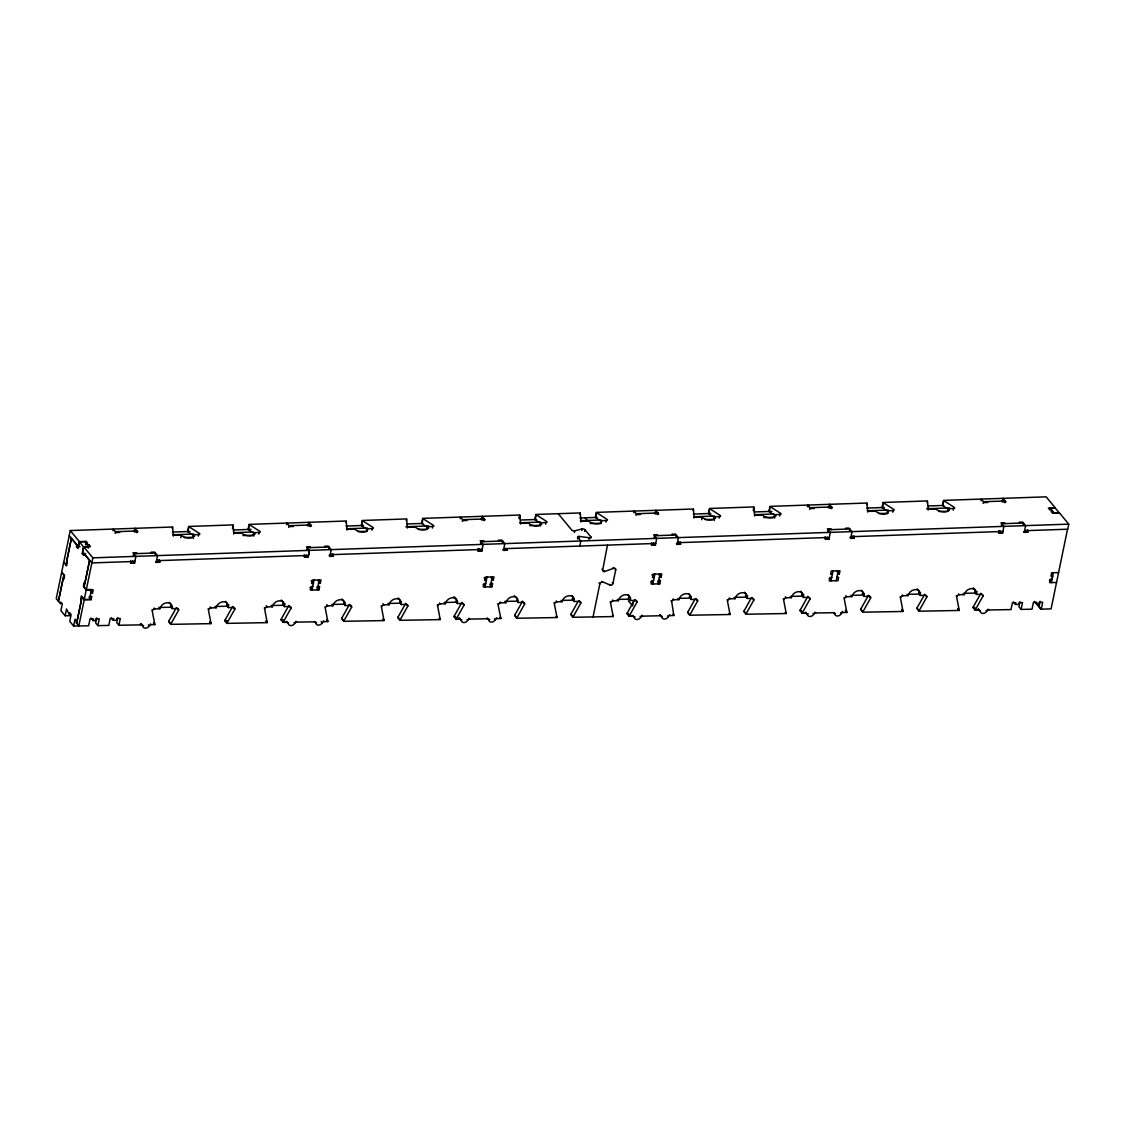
<?xml version="1.0" encoding="UTF-8"?>
<svg xmlns="http://www.w3.org/2000/svg" width="1125" height="1125" viewBox="0 0 1125 1125"><rect width="100%" height="100%" fill="white"/><g stroke="black" fill="none" stroke-linecap="round" stroke-linejoin="round"><path stroke-width="1.5" d="M63.745 562.402L70.27 530.55L172.519 527.02L172.223 528.595M70.27 530.55L79.425 541.631L78.483 546.708L69.272 535.627M87.23 544.837L88.959 544.767L90.422 546.539L83.672 546.764L82.73 551.841L91.884 562.922L86.259 589.936L93.192 589.823L92.489 593.198L90.759 593.241M85.542 544.781L86.175 541.392L79.425 541.631M88.327 548.156L88.959 544.767M83.672 546.764L92.841 557.845L91.884 562.922L134.916 561.445M112.978 530.761L113.288 529.059L116.213 532.589L119.686 532.462L118.955 531.577M115.158 533.405L115.481 531.703L137.18 530.958L136.856 532.645M134.677 530.002L134.986 528.314L137.911 531.83L134.438 531.956L133.706 531.07M137.152 553.598L136.42 552.712L132.961 552.839L135.872 556.355L134.592 563.133L131.119 563.259L130.753 560.742M133.355 555.413L133.678 553.725L155.377 552.966L155.053 554.667M159.398 559.744L159.764 562.261L156.291 562.388L157.57 555.609L154.659 552.094L151.186 552.206L151.903 553.092M173.334 536.105L172.659 527.273M180.816 537.708L181.294 535.163A6.68 2.883 10.6 0 0 189.914 538.031A6.68 2.883 10.6 0 0 193.444 534.741L198.661 534.572A1.913 0.83 10.6 0 0 199.659 533.63L188.916 526.711L187.959 531.788L194.681 536.105M187.678 531.534L188.634 526.458L232.959 524.925L232.453 528.567M193.486 538.397A6.68 2.883 10.6 0 0 192.966 537.286L193.444 534.741M198.352 536.147L198.661 534.572M233.761 534.023L233.086 525.178M248.119 529.453L249.075 524.377L346.12 521.016L345.825 522.605M253.884 536.091A6.68 2.883 10.6 0 0 253.406 535.191L253.884 532.659L259.088 532.477A1.913 0.83 10.6 0 0 260.1 531.534L249.356 524.616L248.4 529.692L255.122 534.023M258.792 534.066L259.088 532.477M286.58 524.756L286.903 523.069L289.814 526.584L293.288 526.472L292.556 525.586M288.773 527.4L289.083 525.712L310.781 524.953L310.458 526.655M308.278 524.011L308.602 522.309L311.512 525.839L308.039 525.952L307.322 525.08M310.767 547.608L310.036 546.722L306.562 546.848L309.473 550.364L308.194 557.142L304.734 557.255L304.369 554.738M306.97 549.422L307.28 547.72L328.978 546.975L328.669 548.663M309.473 550.364L308.517 555.441L156.614 560.686M333 553.753L333.366 556.27L329.892 556.383L331.172 549.619L328.261 546.089L324.788 546.216L325.519 547.087M346.936 530.114L346.261 521.269M361.294 525.544L362.236 520.467L406.561 518.934L406.266 520.523M366.75 531.52A6.68 2.883 10.6 0 0 366.581 531.281L367.059 528.75L372.263 528.567A1.913 0.83 10.6 0 0 373.275 527.625L362.517 520.706L361.575 525.783L366.947 529.242M371.967 530.156L372.263 528.567M407.377 528.033L406.702 519.188M421.72 523.448L422.677 518.372L519.736 515.025L519.202 517.88M428.723 528.019L422.002 523.702L422.958 518.625L433.702 525.544A1.913 0.83 10.6 0 1 432.703 526.486L427.486 526.669L427.022 529.2L418.331 529.495M432.408 528.075L432.703 526.486M460.195 518.766L460.505 517.064L463.43 520.594L466.889 520.467L466.172 519.595M462.375 521.409L462.698 519.708L484.397 518.962L484.073 520.65M481.894 518.006L482.203 516.319L485.128 519.834L481.655 519.961L480.923 519.075M484.369 541.603L483.638 540.731L480.164 540.844L483.089 544.373L481.809 551.138L478.336 551.264L477.97 548.747M480.572 543.417L480.895 541.73L502.594 540.984L502.27 542.672M507.291 548.578L506.981 550.266L503.508 550.392L504.773 543.614L501.863 540.098L498.389 540.211L499.12 541.097M519.23 518.667L519.877 515.278L520.538 524.123M534.895 519.539L535.852 514.462L580.177 512.93L579.867 514.519M540.591 525.966A6.68 2.883 10.6 0 0 540.183 525.291L540.661 522.759L545.864 522.577A1.913 0.83 10.6 0 0 546.877 521.634L536.133 514.716L535.177 519.792L541.898 524.109M545.569 524.166L545.864 522.577M574.411 532.434L574.706 530.845L581.991 528.933A1.913 0.83 10.6 0 1 584.916 529.706L590.808 536.822L590.513 538.411M577.491 538.931L577.786 537.356A1.913 0.83 10.6 0 1 579.319 536.428L589.275 537.75A1.913 0.83 10.6 0 0 590.808 536.822M580.978 522.028L580.303 513.183M578.967 538.327L579.319 536.428M581.695 530.522L581.934 529.256M581.808 529.889L581.991 528.933M579.839 546.075L580.795 540.998L577.786 537.356M584.62 531.295L584.916 529.706M588.966 539.339L589.275 537.75M595.336 517.458L596.292 512.381L693.337 509.02L693.042 510.609M600.933 523.659A6.68 2.883 10.6 0 0 600.623 523.209L601.102 520.664L606.305 520.481A1.913 0.83 10.6 0 0 607.317 519.539L596.573 512.62L595.617 517.711L600.989 521.156M606.009 522.07L606.305 520.481M607.472 545.119L602.691 569.939A1.913 1.533 -39.6 0 0 604.589 571.528L613.814 568.266A1.913 1.533 -39.6 0 1 615.712 569.855L612.9 583.538A1.913 1.533 -39.6 0 1 610.341 585.197L601.706 581.428M633.797 512.761L634.12 511.073L637.031 514.589L640.505 514.477L639.773 513.591M635.977 515.405L636.3 513.717L657.998 512.958L657.675 514.659M655.495 512.016L655.819 510.328L658.73 513.844L655.256 513.97L654.525 513.084M657.97 535.612L657.253 534.727L653.78 534.853L656.691 538.369L655.411 545.147L651.952 545.259L651.586 542.742M654.188 537.427L654.497 535.725L676.195 534.98L675.886 536.667M680.217 541.758L680.583 544.275L677.109 544.388L678.389 537.623L675.478 534.094L672.005 534.22L672.736 535.106M694.153 518.119L693.478 509.273M701.648 519.708L702.112 517.177A6.68 2.883 10.6 0 0 710.747 520.045A6.68 2.883 10.6 0 0 714.263 516.755L719.48 516.572A1.913 0.83 10.6 0 0 720.478 515.63L709.734 508.711L708.778 513.802L715.5 518.119M708.497 513.548L709.453 508.472L753.778 506.939L753.286 510.581M714.305 520.411A6.68 2.883 10.6 0 0 713.798 519.3L714.263 516.755M719.184 518.161L719.48 516.572M754.594 516.038L753.919 507.192M768.937 511.453L769.894 506.377L866.953 503.03L866.658 504.619M774.703 518.105A6.68 2.883 10.6 0 0 774.225 517.205L774.703 514.673L779.92 514.491A1.913 0.83 10.6 0 0 780.919 513.548L770.175 506.63L769.219 511.706L775.941 516.038M779.611 516.08L779.92 514.491M807.412 506.77L807.722 505.069L810.633 508.598L814.106 508.472L813.389 507.6M809.592 509.414L809.916 507.713L807.722 505.069M829.111 506.011L829.42 504.323L832.331 507.853L828.858 507.966L828.141 507.08M831.586 529.608L830.855 528.736L827.381 528.848L830.292 532.378L829.027 539.142L825.553 539.269L825.187 536.752M831.291 508.655L831.614 506.967L809.916 507.713M827.789 531.422L828.112 529.734L849.811 528.989L849.488 530.677M853.833 535.753L854.198 538.27L850.725 538.397L851.991 531.619L849.08 528.103L845.606 528.216L846.338 529.102M867.755 512.128L867.08 503.283M882.112 507.544L883.069 502.467L927.38 500.934L927.084 502.523M887.569 513.52A6.68 2.883 10.6 0 0 887.4 513.295L887.878 510.764L893.081 510.581A1.913 0.83 10.6 0 0 894.094 509.639L883.35 502.72L882.394 507.797L887.766 511.256M892.786 512.17L893.081 510.581M928.195 510.033L927.52 501.202M942.553 505.462L943.495 500.386L1046.18 496.842L1055.348 507.923L1048.402 508.163L1049.85 509.92L1051.594 509.864M949.542 510.033L942.834 505.716L943.777 500.639L954.534 507.558A1.913 0.83 10.6 0 1 953.522 508.486L948.319 508.669L947.841 511.214L939.164 511.509M953.227 510.075L953.522 508.486M981.014 500.766L981.338 499.078L984.248 502.594L987.722 502.481L986.991 501.595M983.194 503.409L983.517 501.722L1005.216 500.977L1004.892 502.664M1002.712 500.02L1003.036 498.333L1005.947 501.848L1002.473 501.975L1001.742 501.089M1005.187 523.617L1004.456 522.731L1000.997 522.858L1003.908 526.373L1002.628 533.152L999.169 533.264L998.803 530.747M1001.405 525.431L1001.714 523.73L1023.413 522.984L1023.103 524.686M1027.434 529.763L1027.8 532.28L1024.327 532.392L1025.606 525.628L1022.695 522.112L1019.222 522.225L1019.939 523.111M1052.93 511.481L1051.186 511.537L1052.648 513.295L1059.595 513.056L1068.75 524.138L1067.794 529.214L1024.65 530.705M79.355 541.786L83.602 546.933L88.791 546.834L84.544 541.702L79.355 541.786L77.977 548.564L76.514 546.806L76.866 545.105L71.339 538.425L66.6 561.544L67.317 562.416L66.628 565.805L63.717 562.289L61.692 572.161L64.603 575.691L63.9 579.066L63.183 578.194L58.43 601.298L63.886 574.931L61.692 572.288L56.25 598.655L60.497 603.802L60.848 602.1L62.297 603.858L60.905 610.636L65.152 615.769L70.341 615.684M65.152 615.769L66.544 609.005L69.342 614.503L69.694 612.802L71.142 614.559L69.764 621.337L73.645 626.048L88.622 625.781L90.014 619.017L93.473 618.947L93.122 620.648L95.456 620.606L95.808 618.919L99.267 618.848L97.875 625.627L108.802 625.43L110.194 618.666L113.653 618.595L113.316 620.297L116.48 620.241L116.831 618.539L120.291 618.483L118.898 625.261L141.286 624.867A1.913 1.533 -39.6 0 1 142.692 625.964A3.811 3.052 -39.6 0 0 145.491 628.158A3.811 3.052 -39.6 0 0 149.217 625.852A1.913 1.533 -39.6 0 1 151.073 624.684L154.73 624.628A1.913 1.533 -39.6 0 0 154.758 624.136L151.988 609.778M86.287 589.584L91.477 589.5L89.452 599.372L84.263 599.456L86.287 589.584L83.377 586.069L84.066 582.68L84.797 583.552L89.536 560.447L84.023 553.767L83.672 555.455L82.223 553.697L83.602 546.933M73.645 626.048L75.037 619.27L76.5 621.042L76.148 622.73L78.82 625.964L84.22 599.822L82.041 597.178L76.641 623.32L81.38 600.202L80.648 599.33L81.352 595.941L84.263 599.456M84.22 599.822L91.153 599.695L91.856 596.306L90.127 596.334M96.736 617.906L95.695 622.983L97.875 625.627M117.759 617.541L116.719 622.617L118.898 625.261M314.058 580.078L312.019 589.95L310.078 587.602M317.208 589.866L319.247 579.994M312.722 586.575L310.992 586.603L310.289 589.992L318.952 589.837L319.641 586.448L317.911 586.477M318.544 583.369L320.273 583.341L320.977 579.952L312.328 580.106L311.625 583.495L313.355 583.467L311.175 580.823M487.055 577.041L485.03 586.913L483.089 584.564M490.219 586.828L492.244 576.942M485.719 583.523L483.989 583.566L483.3 586.941L491.948 586.8L492.637 583.411L490.908 583.439M491.555 580.331L493.284 580.303L493.973 576.914L485.325 577.069L484.636 580.458L486.366 580.43L484.172 577.786M593.058 616.922L599.836 583.917A1.913 1.533 -39.6 0 1 602.395 582.244M633.614 600.848L632.573 605.925L628.327 600.792M654.862 574.087L652.837 583.959L650.897 581.611M658.027 583.875L660.052 574.003M653.527 580.584L651.797 580.612L651.108 584.002L659.756 583.847L660.459 580.458L658.73 580.486M659.362 577.378L661.092 577.35L661.781 573.961L653.133 574.116L652.444 577.505L654.173 577.477L651.98 574.833M833.062 570.952L831.023 580.837L829.083 578.489M836.212 580.739L838.252 570.867M837.548 574.256L839.278 574.228L839.981 570.839L831.333 570.98L830.63 574.369L832.359 574.341M1040.147 601.327L1039.106 606.403L1041.286 609.047L1042.678 602.269L1039.219 602.325L1038.867 604.027L1036.533 604.069L1036.884 602.367L1033.425 602.438L1032.033 609.202L1021.106 609.398L1022.498 602.62L1019.039 602.691L1018.688 604.378L1015.509 604.434L1015.861 602.747L1012.402 602.803L1011.009 609.581L988.622 609.975A1.913 1.533 -39.6 0 0 986.752 611.128A3.811 3.052 -39.6 0 1 983.025 613.434A3.811 3.052 -39.6 0 1 980.227 611.241A1.913 1.533 -39.6 0 0 978.834 610.144L978.019 609.145M1019.967 601.678L1018.912 606.755L1021.106 609.398M1053.38 572.709L1051.355 582.581L1049.414 580.233M1058.569 572.611L1056.544 582.497L1049.611 582.609L1050.314 579.234L1052.044 579.192L1052.677 576.098L1050.947 576.127L1051.636 572.737L1058.569 572.611L1067.527 529.228M65.925 565.045L71.466 538.27M89.662 560.292L84.08 587.292L86.259 589.936M1056.53 582.497L1051.088 608.864L1040.752 609.173L1036.856 604.462M208.195 608.794L210.952 623.152A1.913 1.533 -39.6 0 1 210.923 623.644L170.789 624.347L168.595 621.703A1.913 1.533 -39.6 0 1 168.778 621.211L175.964 608.358M170.789 624.347A1.913 1.533 -39.6 0 1 170.958 623.855L178.622 610.144L176.555 607.655M264.389 607.795L267.145 622.167A1.913 1.533 -39.6 0 1 267.117 622.645L226.983 623.362L224.803 620.719A1.913 1.533 -39.6 0 1 224.972 620.227L232.636 606.516M226.983 623.362A1.913 1.533 -39.6 0 1 227.152 622.87L234.83 609.159L232.763 606.67M324.998 606.741L327.755 621.098A1.913 1.533 -39.6 0 1 327.727 621.591L324.084 621.647A1.913 1.533 -39.6 0 0 322.214 622.8A3.811 3.052 -39.6 0 1 318.488 625.12A3.811 3.052 -39.6 0 1 315.689 622.927A1.913 1.533 -39.6 0 0 314.297 621.816L296.62 622.125A1.913 1.533 -39.6 0 0 294.75 623.292A3.811 3.052 -39.6 0 1 291.023 625.598A3.811 3.052 -39.6 0 1 288.225 623.405A1.913 1.533 -39.6 0 0 286.833 622.308L283.177 622.364L280.997 619.72A1.913 1.533 -39.6 0 1 281.166 619.242L288.83 605.531M283.177 622.364A1.913 1.533 -39.6 0 1 283.345 621.886L291.023 608.175L288.956 605.686M381.192 605.742L383.948 620.114A1.913 1.533 -39.6 0 1 383.92 620.592L343.786 621.309L341.606 618.666A1.913 1.533 -39.6 0 1 341.775 618.173L349.439 604.462M343.786 621.309A1.913 1.533 -39.6 0 1 343.955 620.817L351.633 607.106L349.566 604.617M437.386 604.758L440.142 619.13A1.913 1.533 -39.6 0 1 440.114 619.608L399.98 620.311L397.8 617.667A1.913 1.533 -39.6 0 1 397.969 617.189L405.647 603.478M399.98 620.311A1.913 1.533 -39.6 0 1 400.148 619.833L407.827 606.122L405.759 603.633M456.173 619.327L453.994 616.683A1.913 1.533 -39.6 0 1 454.162 616.205L461.841 602.494L464.02 605.123L456.356 618.848A1.913 1.533 -39.6 0 0 456.173 619.327L459.83 619.256A1.913 1.533 -39.6 0 1 461.222 620.367A3.811 3.052 -39.6 0 0 464.02 622.561A3.811 3.052 -39.6 0 0 467.747 620.255A1.913 1.533 -39.6 0 1 469.617 619.087L487.294 618.778A1.913 1.533 -39.6 0 1 488.686 619.875A3.811 3.052 -39.6 0 0 491.484 622.083A3.811 3.052 -39.6 0 0 495.211 619.763A1.913 1.533 -39.6 0 1 497.081 618.609L500.723 618.539A1.913 1.533 -39.6 0 0 500.752 618.061L497.855 603.534M554.062 602.536L556.945 617.077A1.913 1.533 -39.6 0 1 556.931 617.555L516.783 618.258L514.603 615.614A1.913 1.533 -39.6 0 1 514.772 615.136L522.45 601.425M516.783 618.258A1.913 1.533 -39.6 0 1 516.966 617.78L524.63 604.069L522.295 601.242M610.256 601.552L613.153 616.092A1.913 1.533 -39.6 0 1 613.125 616.57L572.991 617.273L570.797 614.63A1.913 1.533 -39.6 0 1 570.966 614.152L578.166 601.284M572.991 617.273A1.913 1.533 -39.6 0 1 573.159 616.795L580.823 603.07L578.756 600.581M641.939 615.22L642.614 616.05A1.913 1.533 -39.6 0 0 640.758 617.203A3.811 3.052 -39.6 0 1 637.031 619.523A3.811 3.052 -39.6 0 1 634.233 617.316A1.913 1.533 -39.6 0 0 632.827 616.219L629.184 616.289L626.991 613.645A1.913 1.533 -39.6 0 1 627.173 613.153L634.359 600.3M629.184 616.289A1.913 1.533 -39.6 0 1 629.353 615.797L637.017 602.086L634.964 599.597M727.2 599.667L729.956 614.039A1.913 1.533 -39.6 0 1 729.928 614.517L689.794 615.22L687.6 612.577A1.913 1.533 -39.6 0 1 687.783 612.098L694.969 599.231M689.794 615.22A1.913 1.533 -39.6 0 1 689.962 614.742L697.627 601.017L695.995 599.034M783.394 598.683L786.15 613.041A1.913 1.533 -39.6 0 1 786.122 613.533L745.988 614.236L743.808 611.592A1.913 1.533 -39.6 0 1 743.977 611.1L751.162 598.247M745.988 614.236A1.913 1.533 -39.6 0 1 746.156 613.744L753.834 600.033L751.767 597.544M844.003 597.614L846.759 611.986A1.913 1.533 -39.6 0 1 846.731 612.464L843.089 612.52A1.913 1.533 -39.6 0 0 841.219 613.688A3.811 3.052 -39.6 0 1 837.492 615.994A3.811 3.052 -39.6 0 1 834.694 613.8A1.913 1.533 -39.6 0 0 833.302 612.703L815.625 613.013A1.913 1.533 -39.6 0 0 813.755 614.166A3.811 3.052 -39.6 0 1 810.028 616.486A3.811 3.052 -39.6 0 1 807.23 614.278A1.913 1.533 -39.6 0 0 805.837 613.181L802.181 613.252L800.002 610.608A1.913 1.533 -39.6 0 1 800.17 610.116L807.834 596.405M802.181 613.223A1.913 1.533 -39.6 0 1 802.35 612.759L810.028 599.048L807.961 596.559M900.197 596.63L902.953 610.988A1.913 1.533 -39.6 0 1 902.925 611.48L862.791 612.183L860.611 609.539A1.913 1.533 -39.6 0 1 860.78 609.047L868.444 595.336M862.791 612.183A1.913 1.533 -39.6 0 1 862.959 611.691L870.638 597.98L868.57 595.491M956.391 595.617L959.161 609.989A1.913 1.533 -39.6 0 1 959.133 610.467L918.984 611.198L916.805 608.555A1.913 1.533 -39.6 0 1 916.973 608.062L924.652 594.352M918.984 611.198A1.913 1.533 -39.6 0 1 919.153 610.706L926.831 596.995L924.764 594.506M978.834 610.144L975.192 610.186L972.998 607.556A1.913 1.533 -39.6 0 1 973.181 607.064L980.845 593.353M975.192 610.172A1.913 1.533 -39.6 0 1 975.361 609.708L983.025 595.997L980.958 593.508M172.434 532.069L189.9 531.464M233.578 529.959L251.044 529.355M346.05 526.064L363.516 525.459M407.18 523.955L422.902 523.406M521.086 520.017L536.653 519.483M579.938 517.992L597.122 517.388M693.267 514.069L710.733 513.464M754.397 511.959L771.862 511.355M866.869 508.078L884.334 507.473M927.998 505.969L943.72 505.42M172.884 534.769L193.838 534.038M234.014 532.659L253.223 531.984M346.486 528.764L367.439 528.047M405.872 526.725L428.583 525.938M519.806 522.788L540.577 522.07M580.388 520.692L601.031 519.975M693.703 516.769L714.656 516.052M754.833 514.659L774.042 513.998M867.319 510.778L888.272 510.061M926.691 508.725L949.402 507.938M181.294 535.163L176.091 535.345A1.913 0.83 10.6 0 1 173.63 534.53M702.112 517.177L696.909 517.359A1.913 0.83 10.6 0 1 694.448 516.53M184.289 537.581L192.966 537.286M243 535.556L253.406 535.191M357.905 531.591L366.581 531.281M529.777 525.656L540.183 525.291M590.203 523.561L600.623 523.209M705.108 519.595L713.798 519.3M763.819 517.57L774.225 517.205M878.723 513.605L887.4 513.295M85.894 543.22L87.623 543.15L86.175 541.392M92.841 557.845L1068.75 524.138M478.758 548.522L481.809 551.138M999.577 530.536L1002.628 533.152M330.216 554.695L482.133 549.45M503.831 548.691L655.734 543.445M677.433 542.7L829.35 537.455M851.048 536.709L1002.952 531.45M76.514 546.806L79.973 546.736M82.223 553.697L85.683 553.641M831.727 577.448L829.997 577.477L829.294 580.866L837.956 580.711L838.645 577.322L836.916 577.35M170.522 605.925L171.816 605.897M226.716 604.927L228.98 604.898M282.909 603.942L285.188 603.9M343.842 602.873L344.812 602.859M400.036 601.889L401.02 601.875M456.244 600.905L457.214 600.877M572.077 598.866L574.341 598.823M628.27 597.881L630.534 597.839M689.203 596.798L691.467 596.77M745.397 595.814L747.661 595.772M801.591 594.83L803.869 594.788M862.2 593.761L864.478 593.719M918.717 592.762L920.672 592.734M974.925 591.764L977.189 591.722M172.055 608.569L170.958 607.247L158.85 607.472L159.947 608.794A6.68 5.358 -39.6 0 1 167.217 602.747A6.68 5.358 -39.6 0 1 172.055 608.569L177.244 608.484A1.913 1.533 -39.6 0 1 178.622 610.144M228.248 607.584L227.152 606.263L215.044 606.473L216.141 607.795A6.68 5.358 -39.6 0 1 223.411 601.763A6.68 5.358 -39.6 0 1 228.248 607.584L233.438 607.5A1.913 1.533 -39.6 0 1 234.83 609.159M284.442 606.6L283.359 605.278L271.252 605.489L272.334 606.811A6.68 5.358 -39.6 0 1 279.605 600.778A6.68 5.358 -39.6 0 1 284.442 606.6L289.631 606.502A1.913 1.533 -39.6 0 1 291.023 608.175M345.052 605.531L343.969 604.209L331.847 604.42L332.944 605.742A6.68 5.358 -39.6 0 1 340.214 599.709A6.68 5.358 -39.6 0 1 345.052 605.531L350.241 605.447A1.913 1.533 -39.6 0 1 351.633 607.106M401.245 604.547L400.163 603.225L388.055 603.436L389.138 604.758A6.68 5.358 -39.6 0 1 396.408 598.725A6.68 5.358 -39.6 0 1 401.245 604.547L406.448 604.448A1.913 1.533 -39.6 0 1 407.827 606.122M457.453 603.562L456.356 602.241L444.248 602.452L445.345 603.773A6.68 5.358 -39.6 0 1 452.616 597.741A6.68 5.358 -39.6 0 1 457.453 603.562L462.642 603.464A1.913 1.533 -39.6 0 1 464.02 605.123M518.062 602.494L516.966 601.172L504.858 601.383L505.941 602.705A6.68 5.358 -39.6 0 1 513.225 596.672A6.68 5.358 -39.6 0 1 518.062 602.494L523.252 602.395A1.913 1.533 -39.6 0 1 524.63 604.069M562.781 600.37L573.159 600.188L574.256 601.509L579.445 601.411A1.913 1.533 -39.6 0 1 580.823 603.07M618.975 599.372L629.353 599.189L630.45 600.511L635.639 600.427A1.913 1.533 -39.6 0 1 637.017 602.086M679.584 598.317L689.962 598.134L691.059 599.456L696.248 599.358A1.913 1.533 -39.6 0 1 697.627 601.017M735.778 597.319L746.17 597.136L747.253 598.458L752.442 598.373A1.913 1.533 -39.6 0 1 753.834 600.033M791.986 596.334L802.364 596.152L803.447 597.473L808.636 597.389A1.913 1.533 -39.6 0 1 810.028 599.048M852.581 595.266L862.973 595.083L864.056 596.405L869.245 596.32A1.913 1.533 -39.6 0 1 870.638 597.98M908.789 594.281L919.167 594.098L920.264 595.42L925.453 595.336A1.913 1.533 -39.6 0 1 926.831 596.995M964.983 593.283L975.361 593.1L976.458 594.422L981.647 594.337A1.913 1.533 -39.6 0 1 983.025 595.997M152.677 610.608A1.913 1.533 -39.6 0 1 154.758 608.878L159.947 608.794M208.87 609.609A1.913 1.533 -39.6 0 1 210.952 607.894L216.141 607.795M265.064 608.625A1.913 1.533 -39.6 0 1 267.145 606.909L272.334 606.811M325.673 607.556A1.913 1.533 -39.6 0 1 327.755 605.841L332.944 605.742M381.881 606.572A1.913 1.533 -39.6 0 1 383.948 604.856L389.138 604.758M438.075 605.587A1.913 1.533 -39.6 0 1 440.142 603.858L445.345 603.773M498.684 604.519A1.913 1.533 -39.6 0 1 500.752 602.803L505.941 602.705M554.878 603.534A1.913 1.533 -39.6 0 1 556.959 601.805L562.148 601.72A6.68 5.358 -39.6 0 1 569.419 595.688A6.68 5.358 -39.6 0 1 574.256 601.509M611.072 602.55A1.913 1.533 -39.6 0 1 613.153 600.82L618.342 600.736A6.68 5.358 -39.6 0 1 625.612 594.703A6.68 5.358 -39.6 0 1 630.45 600.511M641.067 616.191L660.291 615.741A1.913 1.533 -39.6 0 1 661.697 616.837A3.811 3.052 -39.6 0 0 664.495 619.045A3.811 3.052 -39.6 0 0 668.222 616.725A1.913 1.533 -39.6 0 1 670.078 615.572L673.734 615.502A1.913 1.533 -39.6 0 0 673.763 615.023L671.681 601.481A1.913 1.533 -39.6 0 1 673.763 599.752L678.952 599.667A6.68 5.358 -39.6 0 1 686.222 593.634A6.68 5.358 -39.6 0 1 691.059 599.456M727.875 600.497A1.913 1.533 -39.6 0 1 729.956 598.767L735.145 598.683A6.68 5.358 -39.6 0 1 742.416 592.65A6.68 5.358 -39.6 0 1 747.253 598.458M784.069 599.498A1.913 1.533 -39.6 0 1 786.15 597.783L791.339 597.684A6.68 5.358 -39.6 0 1 798.609 591.652A6.68 5.358 -39.6 0 1 803.447 597.473M844.678 598.444A1.913 1.533 -39.6 0 1 846.759 596.714L851.948 596.63A6.68 5.358 -39.6 0 1 859.219 590.597A6.68 5.358 -39.6 0 1 864.056 596.405M900.886 597.445A1.913 1.533 -39.6 0 1 902.953 595.73L908.142 595.631A6.68 5.358 -39.6 0 1 915.413 589.598A6.68 5.358 -39.6 0 1 920.264 595.42M957.08 596.447A1.913 1.533 -39.6 0 1 959.161 594.731L964.35 594.633A6.68 5.358 -39.6 0 1 971.62 588.614A6.68 5.358 -39.6 0 1 976.458 594.422M224.803 620.719L227.306 620.677M280.997 619.72L283.05 619.692M453.994 616.683L455.597 616.655M626.991 613.645L628.594 613.617M800.002 610.608L801.591 610.58M972.998 607.556L974.827 607.528M1026.295 530.466L1027.8 532.28M1023.652 531.577L1024.327 532.392M998.48 532.448L999.169 533.264M1034.353 601.425L1036.533 604.069M1013.33 601.791L1015.509 604.434M987.933 609.145L988.622 609.975M986.077 610.298L986.752 611.128M978.595 609.258L980.227 611.241M963.253 593.311L964.35 594.633M973.181 607.064L975.361 609.708M958.472 593.902L959.161 594.731M957.923 608.498L959.161 609.989M957.895 608.991L959.133 610.467M907.059 594.309L908.142 595.631M916.973 608.062L919.153 610.706M902.278 594.9L902.953 595.73M852.427 536.133L854.198 538.27M849.909 537.398L850.725 538.397M901.73 609.511L902.953 610.988M902.25 610.65L902.925 611.48M827.381 537.159L829.027 539.142M824.878 538.439L825.553 539.269M837.098 571.584L839.278 574.228M850.852 595.308L851.948 596.63M860.78 609.047L862.959 611.691M845.944 595.73L846.759 596.714M845.395 610.327L846.759 611.986M845.508 610.973L846.731 612.464M842.133 611.367L843.089 612.52M840.544 612.858L841.219 613.688M833.737 612.647L834.694 613.8M814.936 612.183L815.625 613.013M813.08 613.336L813.755 614.166M805.866 612.633L807.23 614.278M805.148 612.352L805.837 613.181M790.256 596.362L791.339 597.684M800.17 610.116L802.35 612.759M785.334 596.784L786.15 597.783M785.461 612.225L786.15 613.041M785.306 612.534L786.122 613.533M734.048 597.361L735.145 598.683M743.977 611.1L746.156 613.744M729.267 597.938L729.956 598.767M678.403 541.631L680.583 544.275M676.434 543.572L677.109 544.388M729.267 613.209L729.956 614.039M729.239 613.688L729.928 614.517M653.513 542.827L655.411 545.147M651.263 544.43L651.952 545.259M695.559 598.528L696.248 599.358M658.913 574.706L661.092 577.35M677.855 598.345L678.952 599.667M687.783 612.098L689.962 614.728M673.073 598.936L673.763 599.752M657.577 581.203L659.756 583.847M670.992 600.652L671.681 601.481M673.073 614.194L673.763 615.023M673.045 614.672L673.734 615.502M669.403 614.742L670.078 615.572M667.533 615.895L668.222 616.725M585.127 517.809L587.32 520.453M660.052 614.855L661.697 616.837M614.756 568.702L615.712 569.855M613.125 567.45L613.814 568.266M558.225 513.689L571.781 530.086A1.913 0.83 10.6 0 0 574.706 530.845M603.914 570.698L604.589 571.528M602.016 569.123L602.691 569.939M612.211 582.722L612.9 583.538M640.069 616.388L640.758 617.203M609.652 584.381L610.341 585.197M633.136 616.008L634.233 617.316M632.152 615.403L632.827 616.219M617.245 599.414L618.342 600.736M627.173 613.153L629.353 615.797M599.006 582.919L599.836 583.917M612.464 599.991L613.153 600.82M612.464 615.262L613.153 616.092M561.052 600.398L562.148 601.72M570.966 614.152L573.159 616.781M556.27 600.989L556.959 601.805M505.477 548.452L506.981 550.266M502.819 549.562L503.508 550.392M556.27 616.247L556.945 617.077M556.242 616.725L556.931 617.555M477.52 550.266L478.336 551.264M491.091 577.659L493.284 580.303M489.769 584.156L491.948 586.8M514.772 615.136L516.966 617.78M500.077 601.973L500.752 602.803M500.077 617.231L500.752 618.061M500.048 617.723L500.723 618.539M496.392 617.78L497.081 618.609M494.395 618.778L495.211 619.763M487.322 618.23L488.686 619.875M468.928 618.272L469.617 619.087M467.072 619.425L467.747 620.255M459.45 618.216L461.222 620.367M458.873 618.103L459.83 619.256M454.162 616.205L456.356 618.848M439.467 603.042L440.142 603.858M439.327 618.131L440.142 619.13M439.298 618.623L440.114 619.608M397.969 617.189L400.148 619.833M382.992 603.689L383.948 604.856M331.594 554.119L333.366 556.27M382.992 618.961L383.948 620.114M383.105 619.608L383.92 620.592M329.077 555.398L329.892 556.383M306.562 555.159L308.194 557.142M304.045 556.425L304.734 557.255M318.094 580.697L320.273 583.341M316.758 587.194L318.952 589.837M341.775 618.173L343.955 620.817M326.798 604.688L327.755 605.841M326.798 619.945L327.755 621.098M326.77 620.423L327.727 621.591M323.395 620.817L324.084 621.647M321.117 621.492L322.214 622.8M314.592 621.605L315.689 622.927M295.931 621.309L296.62 622.125M294.075 622.462L294.75 623.292M286.72 621.591L288.225 623.405M286.144 621.478L286.833 622.308M281.166 619.242L283.345 621.886M266.189 605.742L267.145 606.909M266.048 620.845L267.145 622.167M266.02 621.323L267.117 622.645M224.972 620.227L227.152 622.87M210.136 606.895L210.952 607.894M209.855 621.83L210.952 623.152M209.827 622.322L210.923 623.644M157.57 559.617L159.764 562.261M155.602 561.558L156.291 562.388M132.68 560.827L134.592 563.133M130.444 562.43L131.119 563.259M168.778 621.211L170.958 623.855M154.069 608.048L154.758 608.878M153.52 622.659L154.758 624.136M153.492 623.138L154.73 624.628M150.398 623.869L151.073 624.684M148.387 624.853L149.217 625.852M140.92 623.812L142.692 625.964M140.47 623.869L141.286 624.867M90.309 590.569L92.489 593.198M111.122 617.653L113.316 620.297M88.973 597.052L91.153 599.695M90.942 618.005L93.122 620.648M948.319 508.669A6.68 2.883 10.6 0 1 944.789 511.959A6.68 2.883 10.6 0 1 936.169 509.091L930.952 509.273A1.913 0.83 10.6 0 1 928.491 508.458M887.878 510.764A6.68 2.883 10.6 0 1 884.348 514.055A6.68 2.883 10.6 0 1 875.728 511.186L870.525 511.355A1.913 0.83 10.6 0 1 868.05 510.539M774.703 514.673A6.68 2.883 10.6 0 1 771.173 517.964A6.68 2.883 10.6 0 1 762.553 515.095L757.35 515.264A1.913 0.83 10.6 0 1 754.889 514.448M601.102 520.664A6.68 2.883 10.6 0 1 597.572 523.955A6.68 2.883 10.6 0 1 588.952 521.086L583.734 521.269A1.913 0.83 10.6 0 1 581.273 520.439M540.661 522.759A6.68 2.883 10.6 0 1 537.131 526.05A6.68 2.883 10.6 0 1 528.511 523.167L523.308 523.35A1.913 0.83 10.6 0 1 520.847 522.534M427.486 526.669A6.68 2.883 10.6 0 1 423.97 529.959A6.68 2.883 10.6 0 1 415.336 527.077L410.133 527.259A1.913 0.83 10.6 0 1 407.672 526.444M367.059 528.75A6.68 2.883 10.6 0 1 363.53 532.041A6.68 2.883 10.6 0 1 354.909 529.172L349.692 529.355A1.913 0.83 10.6 0 1 347.231 528.525M253.884 532.659A6.68 2.883 10.6 0 1 250.355 535.95A6.68 2.883 10.6 0 1 241.734 533.081L236.531 533.264A1.913 0.83 10.6 0 1 234.056 532.434M635.105 616.866A3.811 3.052 -39.6 0 1 632.63 615.952M662.062 616.388A3.811 3.052 -39.6 0 1 659.7 614.869M808.369 613.8A3.811 3.052 -39.6 0 1 805.345 612.52M835.312 613.35A3.811 3.052 -39.6 0 1 833.259 612.605M980.353 610.777A3.811 3.052 -39.6 0 1 978.244 609.272M628.059 594.633A6.68 5.358 -39.6 0 1 629.353 599.189M688.669 593.564A6.68 5.358 -39.6 0 1 689.962 598.134M744.441 592.228A6.68 5.358 -39.6 0 1 746.17 597.136M800.634 591.244A6.68 5.358 -39.6 0 1 802.364 596.152M861.244 590.175A6.68 5.358 -39.6 0 1 862.973 595.083M916.973 588.895A6.68 5.358 -39.6 0 1 919.167 594.098M973.167 587.911A6.68 5.358 -39.6 0 1 975.361 593.1M143.564 625.514A3.811 3.052 -39.6 0 1 140.611 623.77M288.591 622.955A3.811 3.052 -39.6 0 1 286.341 621.647M316.561 622.462A3.811 3.052 -39.6 0 1 314.086 621.562M461.841 619.917A3.811 3.052 -39.6 0 1 459.155 618.173M489.825 619.397A3.811 3.052 -39.6 0 1 486.816 618.117M571.866 595.617A6.68 5.358 -39.6 0 1 573.159 600.188M516.052 597.009A6.68 5.358 -39.6 0 1 516.966 601.172M514.266 595.73A6.68 5.358 -39.6 0 1 514.772 595.969M453.656 596.798A6.68 5.358 -39.6 0 1 456.356 602.241M397.969 598.022A6.68 5.358 -39.6 0 1 400.163 603.225M341.775 599.006A6.68 5.358 -39.6 0 1 343.969 604.209M281.166 600.075A6.68 5.358 -39.6 0 1 283.359 605.278M225.436 601.355A6.68 5.358 -39.6 0 1 227.152 606.263M169.242 602.339A6.68 5.358 -39.6 0 1 170.958 607.247M1055.123 507.895L1049.934 507.98L1054.181 513.127L1059.37 513.028L1055.123 507.895"/></g></svg>
